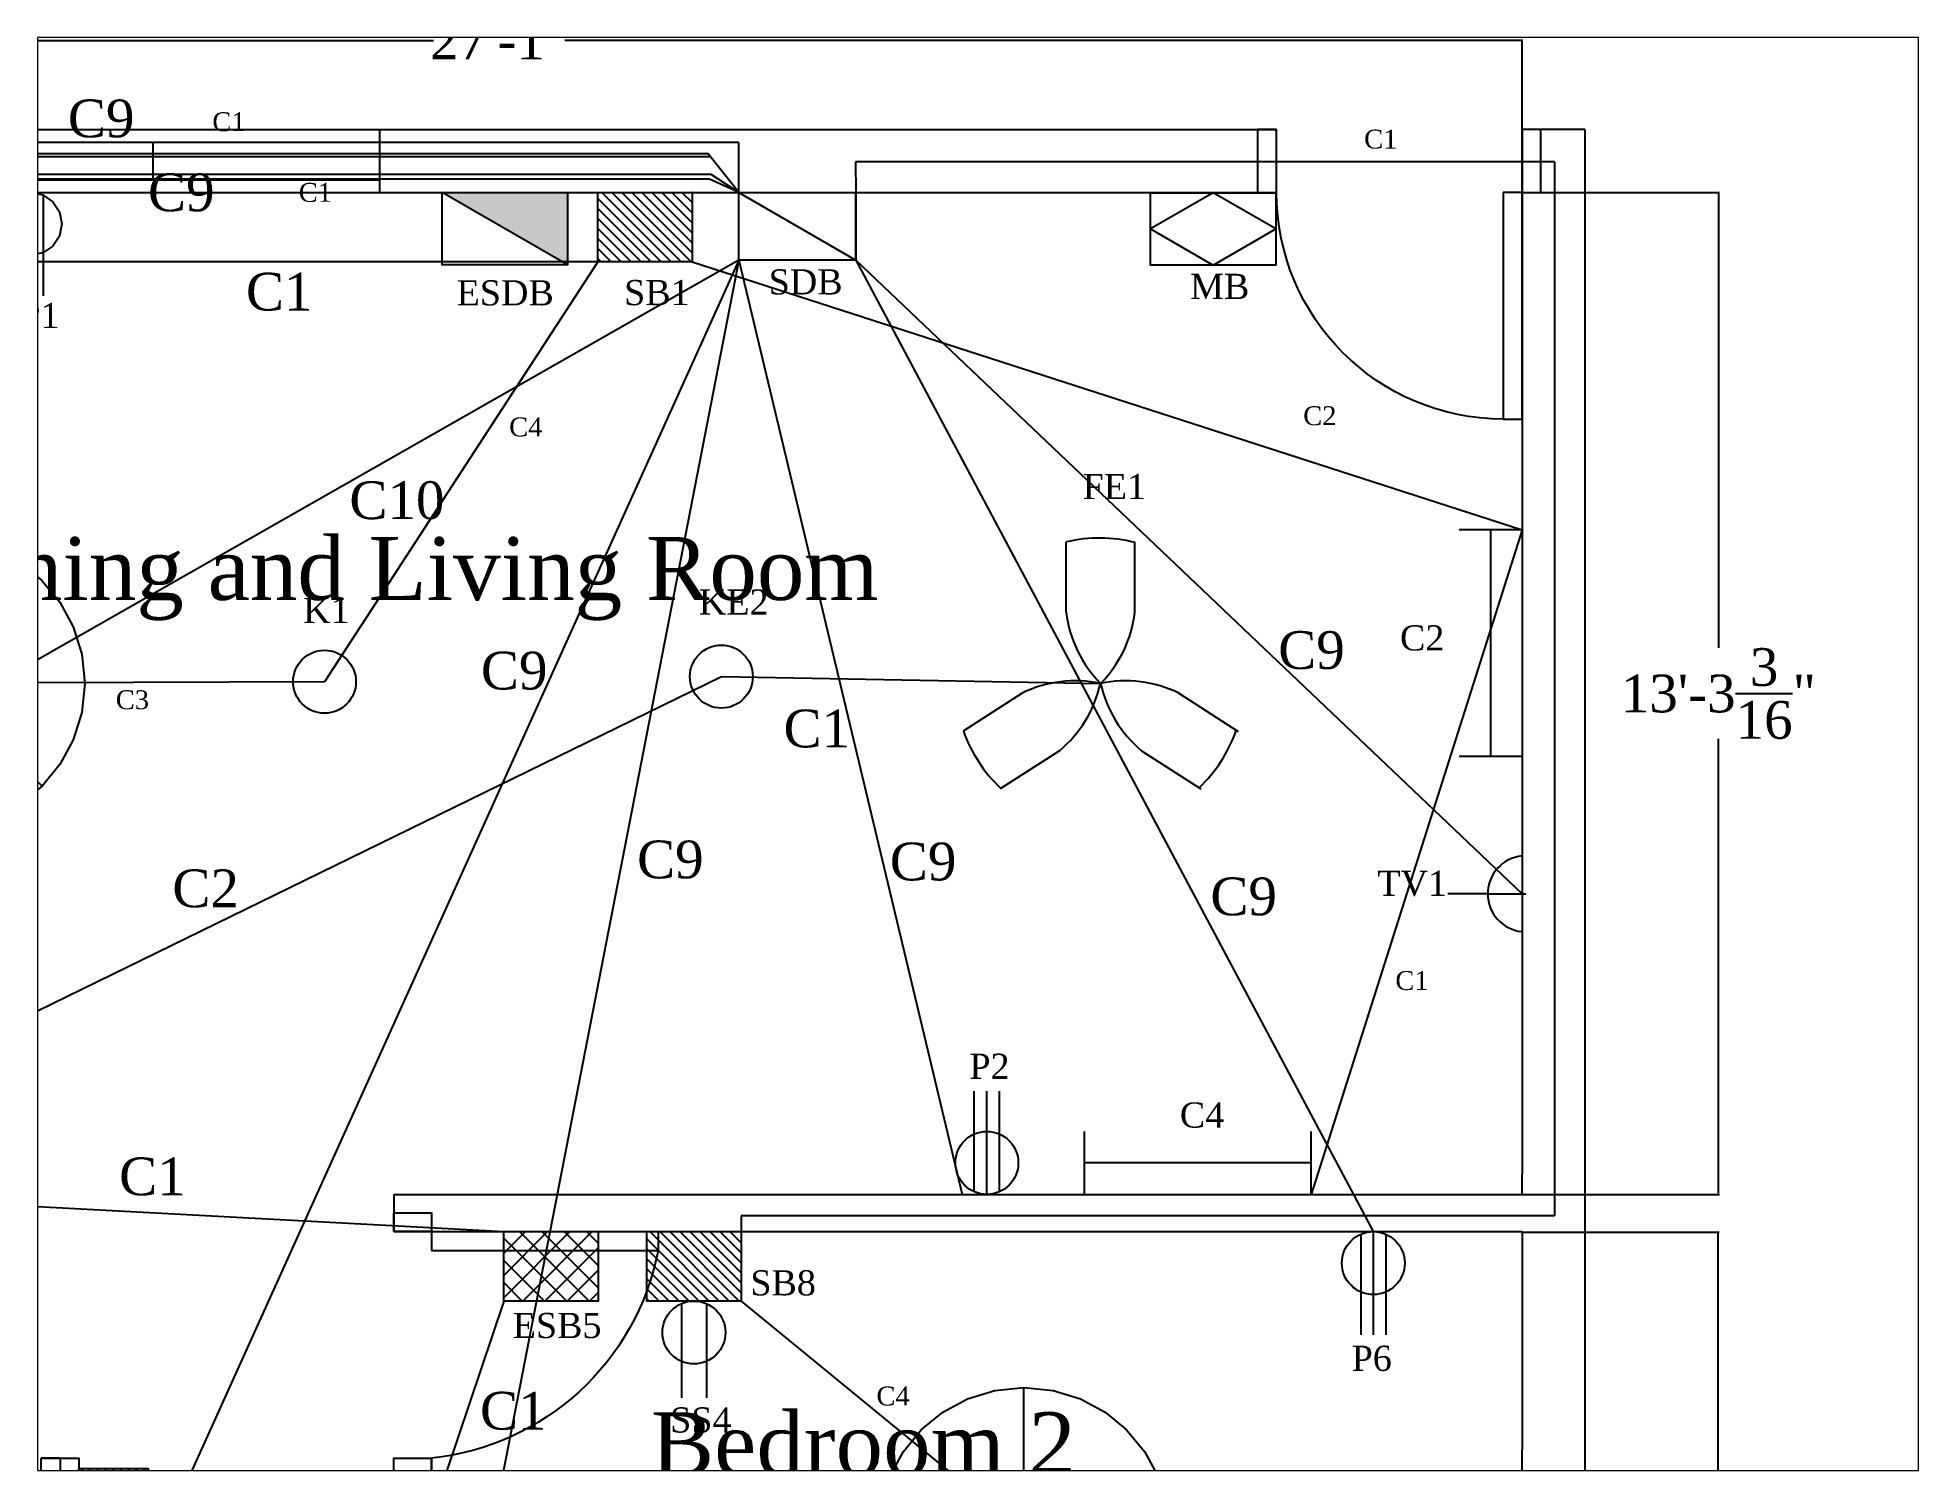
# Paper-space layout 'Layout1' of a CAD drawing. Header units: inches. Extents: x 1.05 to 9.45, y 0.8 to 7.2.
# The model-space entities are those that its viewports show. They can reach past a viewport. Long polylines and large blocks are cut down to what shows.
import ezdxf

# ---------------------------------------------------------------- set-up
doc = ezdxf.new("R2010")
doc.units = ezdxf.units.IN
doc.header["$LTSCALE"] = 20
doc.header["$MEASUREMENT"] = 0
doc.linetypes.add('HIDDEN', pattern=[0.375, 0.25, -0.125])
for name, color, linetype in [('Conduit', 170, 'HIDDEN'), ('Doors', 210, 'Continuous'), ('Emergency', 10, 'HIDDEN'), ('Fittings', 18, 'Continuous'), ('P-Q Conduit', 84, 'HIDDEN'), ('Walls', 7, 'Continuous'), ('Windows', 40, 'Continuous')]:
    doc.layers.add(name, color=color, linetype=linetype)
doc.layers.add('Measurements', color=103, linetype='Continuous', plot=False)
doc.layers.add('Names', color=7, linetype='Continuous', plot=False)
doc.styles.get("Standard").update_dxf_attribs({"font": 'times.ttf', "height": 6})
doc.dimstyles.get("Standard").update_dxf_attribs({"dimtxt": 0.18, "dimasz": 0.18, "dimexe": 0.18, "dimexo": 0.0625, "dimgap": 0.09, "dimtad": 0, "dimtih": 1, "dimtoh": 1, "dimdec": 4, "dimzin": 0, "dimdsep": 46, "dimlunit": 4, "dimtxsty": 'Standard', "dimcen": 0.09, "dimadec": 0, "dimazin": 0, "dimtfac": 1, "dimtdec": 4, "dimtofl": 0, "dimtmove": 0, "dimatfit": 3, "dimfxl": 1, "dimtolj": 1, "dimtzin": 0, "dimarcsym": 0})

# ---------------------------------------------------------------- blocks, each defined once
blk = doc.blocks.new('Large Window')
at = {"layer": 'Windows'}
for p, q in [((0, 10), (72, 10)), ((0, 10), (0, 0)), ((72, 10), (72, 0)), ((0, 8), (72, 8)), ((36, 8), (36, 2)), ((0, 2), (72, 2)), ((0, 0), (72, 0))]:
    blk.add_line(p, q, dxfattribs=at)
blk = doc.blocks.new('Door')
at = {"layer": 'Doors'}
for p, q in [((-6, 6), (-6, 42)), ((-3, 42), (-6, 42)), ((-3, 6), (-3, 42)), ((-3, 6), (-6, 6))]:
    blk.add_line(p, q, dxfattribs=at)
for points in [[(-42, 0), (-39, 0), (-39, 6), (-42, 6)], [(-3, 0), (0, 0), (0, 6), (-3, 6)]]:
    blk.add_lwpolyline(points, close=True, dxfattribs=at)
blk.add_arc((1.8, 1.73), 41.02, 100.959, 174.023, dxfattribs=at)
blk = doc.blocks.new('mirrored door')
at = {"layer": 'Doors', "xscale": -1}
blk.add_blockref('Door', (-42, 0), dxfattribs=at)
blk = doc.blocks.new('*D18')
at = {"layer": 'Defpoints', "color": 0}
for p in [(90.16, 6.52), (90.16, -89.79), (121.28, -89.79)]:
    blk.add_point(p, dxfattribs=at)
at = {"layer": 'Measurements', "color": 0, "lineweight": -2}
for p, q in [((90.22, 6.52), (121.46, 6.52)), ((121.28, 6.34), (121.28, -34.46)), ((121.28, -89.61), (121.28, -48.81)), ((90.22, -89.79), (121.46, -89.79))]:
    blk.add_line(p, q, dxfattribs=at)
at = {"layer": 'Measurements', "color": 0}
for points in [[(121.25, 6.34), (121.31, 6.34), (121.28, 6.52)], [(121.25, -89.61), (121.31, -89.61), (121.28, -89.79)]]:
    blk.add_solid(points, dxfattribs=at)
at = {"layer": 'Measurements', "color": 0, "insert": (121.28, -41.64), "char_height": 6, "attachment_point": 5}
blk.add_mtext('\\A1;8\'-0{\\H1.000000x;\\S5/16;}"', dxfattribs=at)
blk = doc.blocks.new('*D19')
at = {"layer": 'Defpoints', "color": 0}
for p in [(90.16, 171.71), (121.35, 171.71), (90.16, 12.52)]:
    blk.add_point(p, dxfattribs=at)
at = {"layer": 'Measurements', "color": 0, "lineweight": -2}
for p, q in [((90.22, 171.71), (121.53, 171.71)), ((121.35, 171.53), (121.35, 99.35)), ((121.35, 12.7), (121.35, 84.88)), ((90.22, 12.52), (121.53, 12.52))]:
    blk.add_line(p, q, dxfattribs=at)
at = {"layer": 'Measurements', "color": 0}
for points in [[(121.32, 171.53), (121.38, 171.53), (121.35, 171.71)], [(121.32, 12.7), (121.38, 12.7), (121.35, 12.52)]]:
    blk.add_solid(points, dxfattribs=at)
at = {"layer": 'Measurements', "color": 0, "insert": (121.35, 92.11), "char_height": 6, "attachment_point": 5}
blk.add_mtext('\\A1;13\'-3{\\H1.000000x;\\S3/16;}"', dxfattribs=at)
blk = doc.blocks.new('*D20')
at = {"layer": 'Defpoints', "color": 0}
for p in [(90.16, 195.85), (-234.84, 171.71), (90.16, 171.71)]:
    blk.add_point(p, dxfattribs=at)
at = {"layer": 'Measurements', "color": 0, "lineweight": -2}
for p, q in [((-234.84, 171.77), (-234.84, 196.03)), ((-234.66, 195.85), (-82.76, 195.85)), ((89.98, 195.85), (-61.91, 195.85)), ((90.16, 171.77), (90.16, 196.03))]:
    blk.add_line(p, q, dxfattribs=at)
at = {"layer": 'Measurements', "color": 0}
for points in [[(-234.66, 195.88), (-234.66, 195.82), (-234.84, 195.85)], [(89.98, 195.88), (89.98, 195.82), (90.16, 195.85)]]:
    blk.add_solid(points, dxfattribs=at)
at = {"layer": 'Measurements', "color": 0, "insert": (-72.34, 195.85), "char_height": 6, "attachment_point": 5}
blk.add_mtext('\\A1;27\'-1"', dxfattribs=at)
blk = doc.blocks.new('Main Door')
at = {"layer": 'Doors'}
for p, q in [((-3, 10), (-3, 46)), ((-3, 46), (0, 46)), ((0, 46), (0, 10)), ((-42, 0), (-42, 10)), ((-42, 10), (-39, 10)), ((-39, 10), (-39, 0)), ((0, 10), (-3, 10)), ((0, 0), (0, 10)), ((0, 10), (3, 10)), ((3, 10), (3, 0)), ((-39, 0), (-42, 0)), ((3, 0), (0, 0))]:
    blk.add_line(p, q, dxfattribs=at)
blk.add_arc((-3, 10), 36, 90, 180, dxfattribs=at)
blk = doc.blocks.new('Fan')
at = {"layer": 'Fittings'}
for p, q in [((0, 6.12), (0, 23.07)), ((-4.32, -4.32), (-16.32, -16.32)), ((4.32, -4.32), (16.32, -16.32))]:
    blk.add_line(p, q, dxfattribs=at)
for radius in [23.07, 6.12]:
    blk.add_circle((0, 0), radius, dxfattribs=at)
blk = doc.blocks.new('Tube Light')
at = {"layer": 'Fittings'}
for p, q in [((0, 0), (-10, 0)), ((-5, 0), (-5, -36)), ((0, -36), (-10, -36))]:
    blk.add_line(p, q, dxfattribs=at)
blk = doc.blocks.new('Ceiling Light')
at = {"layer": 'Fittings'}
blk.add_circle((0, 0), 5, dxfattribs=at)
blk = doc.blocks.new('3 pin socket')
at = {"layer": 'Fittings'}
for p, q in [((-0.42, 2), (-16.42, 2)), ((0, 0), (-16.42, 0)), ((-0.42, -2), (-16.42, -2))]:
    blk.add_line(p, q, dxfattribs=at)
blk.add_circle((-5, 0), 5, dxfattribs=at)
blk = doc.blocks.new('SB New')
at = {"layer": 'Fittings'}
blk.add_lwpolyline([(0, 14.97), (11.03, 14.97), (11.03, 0), (0, 0)], close=True, dxfattribs=at)
blk = doc.blocks.new('SBB')
at = {"layer": 'Fittings'}
h = blk.add_hatch(dxfattribs=at)
h.set_pattern_fill('ANSI31', color=256, scale=7, style=0)
h.set_pattern_definition([(45, (139.0876, 45.9902), (-0.6187184, 0.6187184), [])])
h.paths.add_polyline_path([(-0.04, 14.97), (10.99, 14.97), (10.99, 0), (-0.04, 0)])
blk = doc.blocks.new('Switch Board New')
at = {"layer": 'Fittings'}
h = blk.add_hatch(dxfattribs=at)
h.set_pattern_fill('ANSI31', color=256, scale=9, style=0)
h.set_pattern_definition([(45, (175.8461, 25.8349), (-0.795495, 0.795495), [])])
h.paths.add_polyline_path([(0, 14.97), (11.03, 14.97), (11.03, 0), (0, 0)])
blk.add_blockref('SB New', (0, 0), dxfattribs=at)
blk = doc.blocks.new('2 pin socket')
at = {"layer": 'Fittings'}
for p, q in [((0.42, 2), (15.36, 2)), ((0.42, -2), (15.36, -2))]:
    blk.add_line(p, q, dxfattribs=at)
blk.add_circle((5, 0), 5, dxfattribs=at)
blk = doc.blocks.new('Emergency Switch Board')
at = {"layer": 'Fittings'}
h = blk.add_hatch(dxfattribs=at)
h.set_pattern_fill('ANSI37', color=256, scale=20, style=0)
h.set_pattern_definition([(45, (255.487, -103.99), (-1.767767, 1.767767), []), (135, (255.487, -103.99), (-1.767767, -1.767767), [])])
h.paths.add_polyline_path([(0, 14.97), (11.03, 14.97), (11.03, 0), (0, 0)])
blk.add_lwpolyline([(0, 14.97), (11.03, 14.97), (11.03, 0), (0, 0)], close=True, dxfattribs=at)
blk = doc.blocks.new('Fan 2')
at = {"layer": 'Fittings'}
for p, q in [((-5.45, 11.3), (-5.44, 22.48)), ((5.46, 11.29), (5.45, 22.48)), ((-12.46, -1.53), (-21.85, -7.6)), ((12.45, -1.54), (21.84, -7.63)), ((-6.54, -10.7), (-15.94, -16.75)), ((6.53, -10.71), (15.93, -16.77))]:
    blk.add_line(p, q, dxfattribs=at)
for centre, radius, start, end in [((-0.14, 0.11), 22.98, 75.9147, 103.3202), ((13.84, 13.65), 19.44, 186.9472, 224.594), ((-13.83, 13.65), 19.44, 315.3741, 353.0209), ((-3.99, -18.96), 19.37, 78.1029, 115.9001), ((3.97, -18.96), 19.37, 64.0387, 101.8359), ((-19.05, 4.29), 19.52, 309.8377, 347.2976), ((19.05, 4.27), 19.52, 192.6412, 230.1011), ((-0.14, 0.11), 22.98, 199.5335, 226.9394), ((-0.14, 0.11), 22.98, 313.3969, 340.8036)]:
    blk.add_arc(centre, radius, start, end, dxfattribs=at)

msp = doc.modelspace()

# ---------------------------------------------------------------- hatches: boundary and pattern name
at = {"layer": 'Fittings'}
msp.add_hatch(color=256, dxfattribs=at).paths.add_polyline_path([(-61.49304, 171.68314), (-81.41156, 171.71034), (-61.49304, 160.19156)])

# ---------------------------------------------------------------- linework, layer by layer
at = {"layer": 'Conduit'}
for p, q in [((-34.2435, 179.64036), (-371.02198, 179.64036)), ((-34.2435, 171.69233), (-34.2435, 179.64036)), ((-38.75597, 177.40207), (-367.36112, 177.40207)), ((-34.2435, 171.69233), (-38.75597, 177.40207)), ((95.31361, 176.57113), (-15.7081, 176.57113)), ((-15.7081, 176.57113), (-15.65272, 171.69233)), ((95.31361, 176.57113), (95.31361, 9.12306)), ((-38.92679, 173.83678), (-238.23872, 173.83678)), ((-34.2435, 171.69233), (-38.92679, 173.83678)), ((-34.2435, 171.69233), (-34.2435, 171.69233)), ((-56.65192, 160.68163), (-100.08378, 93.97889)), ((-41.68211, 160.68163), (90.16236, 118.10987)), ((90.16236, 118.10987), (56.64057, 12.51902)), ((-100.08378, 93.97889), (-161.25869, 93.7175)), ((-33.88545, 9.12306), (-33.90937, 6.60509)), ((95.31361, 9.12306), (-33.88545, 9.12306)), ((-33.90937, -4.42362), (11.03754, -41.21773))]:
    msp.add_line(p, q, dxfattribs=at)
at = {"layer": 'Defpoints'}
for p, q in [((100.16236, 181.71034), (90.16235, 181.71034)), ((90.16235, 181.71024), (90.16235, 181.71034)), ((90.16236, 12.51902), (90.16236, 15.71034)), ((-89.08764, 9.71034), (-89.08764, 9.6051)), ((-142.10481, -29.41197), (-139.08764, -29.41197)), ((-139.08764, -35.41197), (-139.08764, -29.41197)), ((-89.08764, -34.03966), (-89.08764, -29.41197)), ((-83.08764, -34.03966), (-83.08764, -29.41197)), ((90.16236, -34.03966), (90.16236, -28.03966))]:
    msp.add_line(p, q, dxfattribs=at)
at = {"layer": 'Emergency'}
for p, q in [((-56.65192, 160.68163), (-236.72078, 160.68163)), ((-182.60417, 23.63379), (-37.04168, 94.78593)), ((-37.04168, 94.78593), (23.20459, 93.71034)), ((-182.60417, 12.60509), (-71.59798, 6.60508)), ((-71.59798, -4.42362), (-83.10504, -38.57469))]:
    msp.add_line(p, q, dxfattribs=at)
at = {"layer": 'Fittings'}
for p, q in [((-61.49304, 160.19156), (-81.41156, 171.71034)), ((-34.2435, 171.69233), (-15.65272, 160.96684)), ((-15.65272, 160.96684), (-15.65272, 171.69233)), ((41.11023, 171.66171), (31.15089, 165.91592)), ((51.06958, 165.91592), (41.11023, 171.66171)), ((31.15089, 165.91592), (41.11023, 160.17012)), ((41.11023, 160.17012), (51.06958, 165.91592)), ((84.7101, 60.28021), (78.36645, 60.28021)), ((84.7101, 60.28021), (90.74368, 60.28021))]:
    msp.add_line(p, q, dxfattribs=at)
for points in [[(-81.41174, 171.71034), (-61.49304, 171.68314), (-61.49304, 160.19156), (-81.41174, 160.19156)], [(-34.2435, 171.69233), (-15.65272, 171.69233), (-15.65272, 160.96684), (-34.2435, 160.96684)], [(31.15089, 171.66171), (51.06958, 171.66171), (51.06958, 160.17012), (31.15089, 160.17012)]]:
    msp.add_lwpolyline(points, close=True, dxfattribs=at)
msp.add_arc((90.74368, 60.28021), 6.03358, 95.5289257, 263.9521849, dxfattribs=at)
at = {"layer": 'P-Q Conduit'}
for p, q in [((-39.13819, 177.85828), (-367.69571, 177.85828)), ((-34.2435, 171.69233), (-39.13819, 177.85828)), ((-146.87232, 174.57153), (-146.80356, 171.71034)), ((-38.63796, 174.57153), (-146.87232, 174.57153)), ((-34.2435, 171.69233), (-38.63796, 174.57153)), ((-34.2435, 160.96684), (-305.12053, 6.60509)), ((-34.2435, 160.96684), (-145.08765, -84.31291)), ((-34.2435, 160.96684), (-83.08764, -90.27359)), ((-34.2435, 160.96684), (1.20704, 12.51902)), ((-15.65272, 160.96684), (66.53671, 6.60508)), ((-15.65272, 160.96684), (90.16236, 60.28021))]:
    msp.add_line(p, q, dxfattribs=at)
at = {"layer": 'Walls'}
for p, q in [((-373.83764, 181.71034), (51.16235, 181.71034)), ((51.16235, 171.71034), (51.16235, 181.71034)), ((90.16236, 171.71034), (90.16235, 181.71034)), ((100.16236, 181.71034), (100.16236, -163.03966)), ((-234.83765, 171.71034), (51.16235, 171.71034)), ((90.16236, 171.71034), (90.16236, 15.71034)), ((-89.08764, 12.51902), (-89.08764, 9.71034)), ((-89.08764, 12.51902), (90.16236, 12.51902)), ((-89.08764, 9.6051), (-89.08764, 6.60509)), ((-89.08764, 6.60509), (90.16236, 6.60509)), ((90.16236, 6.51902), (90.16236, -28.03966)), ((-145.08764, -34.03966), (-145.08764, -29.41197)), ((-142.10481, -29.41197), (-145.08764, -29.41197)), ((-89.08764, -29.41197), (-83.08764, -29.41197))]:
    msp.add_line(p, q, dxfattribs=at)

# ---------------------------------------------------------------- block references
at = {"layer": 'Defpoints', "rotation": 270}
msp.add_blockref('mirrored door', (-89.08801, -32.39355), dxfattribs=at)
at = {"layer": 'Doors', "xscale": -1, "rotation": 180}
msp.add_blockref('Main Door', (90.16235, 181.71024), dxfattribs=at)
at = {"layer": 'Doors', "rotation": 180}
msp.add_blockref('mirrored door', (-184.08628, -29.41197), dxfattribs=at)
at = {"layer": 'Fittings'}
for name, p, rotation in [('3 pin socket', (-146.80356, 171.71034), 90), ('Switch Board New', (-56.65192, 171.71034), 270), ('3 pin socket', (5.14119, 12.51902), 270), ('Tube Light', (56.64057, 12.51902), 270), ('Emergency Switch Board', (-71.59798, 6.60508), 270), ('Switch Board New', (-48.87918, 6.60509), 270), ('3 pin socket', (66.53671, 6.60508), 90), ('2 pin socket', (-41.39428, -4.42362), 270)]:
    msp.add_blockref(name, p, dxfattribs=dict(at, rotation=rotation))
for name, p in [('Fan', (-161.25869, 93.7175)), ('Fan 2', (23.20459, 93.71034)), ('Tube Light', (90.16236, 118.10987)), ('Ceiling Light', (-100.08378, 93.97889)), ('Ceiling Light', (-37.04168, 94.78593)), ('Fan', (11.03754, -41.21773)), ('SB New', (-139.12525, -45.99016)), ('SBB', (-139.08764, -45.99016))]:
    msp.add_blockref(name, p, dxfattribs=at)
at = {"layer": 'Windows'}
msp.add_blockref('Large Window', (-163.35255, 171.71034), dxfattribs=at)

# ---------------------------------------------------------------- texts
at = {"layer": 'Conduit', "char_height": 3, "attachment_point": 1}
for s, insert, width in [('C1', (-117.9092, 184.45485), 12.7493534), ('C1', (65.07805, 181.69479), 12.7493534), ('C1', (-104.18106, 173.22769), 12.7493534), ('C2', (55.39874, 137.74461), 9.0643953), ('C4', (-70.75572, 135.95898), 12.7493534), ('C3', (-133.2485, 92.61928), 12.7493534), ('C1', (70.03469, 47.99417), 8.1102503), ('C4', (-12.40487, -18.0135), 7.8289496)]:
    msp.add_mtext(s, dxfattribs=dict(at, insert=insert, width=width))
at = {"layer": 'Emergency', "char_height": 6, "attachment_point": 1}
for s, insert, width in [('C1', (-112.56526, 158.9598), 33.4365989), ('C1', (-27.15718, 89.55081), 19.1699993), ('C2', (-124.25739, 64.1535), 21.2536967), ('C1', (-132.7135, 18.38466), 33.4365989), ('C1', (-75.38105, -18.85134), 19.1699993)]:
    msp.add_mtext(s, dxfattribs=dict(at, insert=insert, width=width))
at = {"layer": 'Fittings', "char_height": 4}
for s, insert, width, attachment_point in [('SDB', (-29.52798, 159.50914), 14.9672768, 1), ('MB', (37.43474, 158.78909), 17.0626959, 1), ('ESDB', (-79.10027, 157.76906), 16.6401791, 1), ('SB1', (-52.48857, 157.81044), 15.2148237, 1), ('P1', (-148.5638, 154.16653), 13.0827885, 1), ('FE1', (20.35749, 126.98365), 17.2576372, 1), ('    KE2', (-46.65827, 108.64127), 46.4483423, 1), ('  K1', (-106.49484, 107.29508), 11.4623765, 1), ('C2', (74.29871, 102.94382), 10.3022368, 2), ('TV1', (67.1771, 63.95282), 37.7947238, 1), ('P2', (2.36588, 34.87825), 22.129375, 1), ('   C4', (31.2639, 27.12831), 12.5034284, 1), ('SB8', (-32.43529, 0.46484), 16.5178869, 1), ('ESB5', (-70.18804, -6.30529), 27.99689, 1), ('P6', (63.09158, -11.52817), 11.6618136, 1), ('SS4', (-45.17749, -21.31809), 15.1091723, 1)]:
    msp.add_mtext(s, dxfattribs=dict(at, insert=insert, width=width, attachment_point=attachment_point))
at = {"layer": 'Names', "char_height": 10, "attachment_point": 1}
for s, insert, width in [('Dining and Living Room', (-164.38946, 116.97522), 185.3068704), ('Bedroom 2', (-48.25244, -22.08823), 116.9909753)]:
    msp.add_mtext(s, dxfattribs=dict(at, insert=insert, width=width))
at = {"layer": 'P-Q Conduit', "char_height": 6, "width": 17.3023735, "attachment_point": 1}
for s, insert in [('C9', (-140.85641, 186.48706)), ('C9', (-128.12447, 174.74549)), ('C10', (-96.1314, 125.82231)), ('C9', (51.42847, 102.01303)), ('C9', (-75.23797, 98.75148)), ('C9', (-50.42702, 68.74526)), ('C9', (-10.27245, 68.41911)), ('C9', (40.65529, 62.87448))]:
    msp.add_mtext(s, dxfattribs=dict(at, insert=insert))

# ---------------------------------------------------------------- dimensions: what is measured, and where the dimension line sits
at = {"layer": 'Measurements'}
dim = msp.add_linear_dim(base=(90.16236, 195.85116), p1=(-234.83765, 171.71034), p2=(90.16236, 171.71034), dimstyle='Standard', dxfattribs=at)
dim.commit()
dim.dimension.update_dxf_attribs({"geometry": '*D20', "text_midpoint": (-72.33764, 195.85116)})
for base, p1, p2, picture, middle in [((121.34731, 171.71034), (90.16236, 12.51902), (90.16236, 171.71034), '*D19', (121.34731, 92.11468)), ((121.28148, -89.78966), (90.16236, 6.51902), (90.16236, -89.78966), '*D18', (121.28148, -41.63532))]:
    dim = msp.add_linear_dim(base=base, p1=p1, p2=p2, angle=90, dimstyle='Standard', dxfattribs=at)
    dim.commit()
    dim.dimension.update_dxf_attribs({"geometry": picture, "text_midpoint": middle})

psp = doc.layouts.get("Layout1")

# ---------------------------------------------------------------- viewports
at = {"layer": '0'}
psp.add_viewport(center=(5.25, 4), size=(8.4, 6.4), view_center_point=(3.73349, 82.49239), view_height=227.6548908, dxfattribs=at)

doc.saveas('drawing.dxf')
